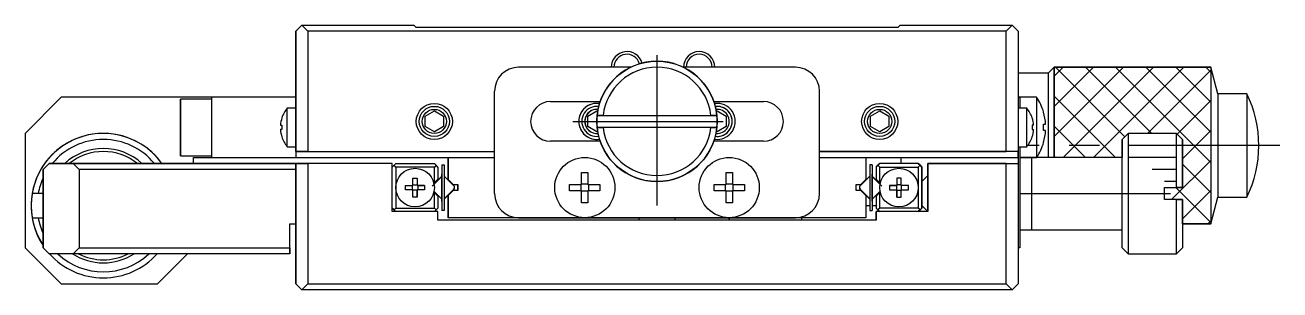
# Model space of a CAD drawing. Extents: x 3 to 378, y 15 to 260.
# Drawn here: x 92.7 to 196.9, y 237.9 to 259.9 of the extents above; entities that cross this region are included whole.
import ezdxf

# ---------------------------------------------------------------- set-up
doc = ezdxf.new("R2010")
doc.units = 0
doc.header["$LTSCALE"] = 10
doc.linetypes.add('CENTER', pattern=[2, 1.25, -0.25, 0.25, -0.25])
doc.layers.get('0').update_dxf_attribs({"linetype": 'CONTINUOUS'})
doc.layers.add('CENTER', color=1, linetype='CENTER')

msp = doc.modelspace()

# ---------------------------------------------------------------- linework, layer by layer
at = {"color": 7, "linetype": 'CONTINUOUS'}
for p, q in [((115.161574, 259.414262), (115.661574, 259.914262)), ((115.661574, 259.914262), (115.161574, 259.414262)), ((115.661574, 259.914262), (115.161574, 259.414262)), ((115.661574, 259.914262), (115.161574, 259.414262)), ((115.461574, 259.714262), (115.661574, 259.914262)), ((115.661574, 259.914262), (115.461574, 259.714262)), ((115.661574, 259.914262), (116.161574, 259.414262)), ((115.661574, 259.914262), (124.961574, 259.914262)), ((125.161574, 259.714262), (124.961574, 259.914262)), ((165.161574, 259.714262), (125.161574, 259.714262)), ((165.361574, 259.914262), (165.161574, 259.714262)), ((165.161574, 259.714262), (165.361574, 259.914262)), ((165.161574, 259.714262), (165.361574, 259.914262)), ((165.161574, 259.714262), (165.361574, 259.914262)), ((165.361574, 259.914262), (174.661574, 259.914262)), ((174.161574, 259.414262), (174.661574, 259.914262)), ((174.661574, 259.914262), (175.161574, 259.414262)), ((115.161574, 249.414262), (115.161574, 259.414262)), ((115.161574, 259.414262), (115.161574, 253.914262)), ((115.161574, 259.414262), (115.161574, 248.914262)), ((115.161574, 259.414262), (115.161574, 248.914262)), ((116.161574, 259.414262), (116.161574, 249.414262)), ((174.161574, 259.414262), (116.161574, 259.414262)), ((174.161574, 249.414262), (174.161574, 259.414262)), ((175.161574, 259.414262), (175.161574, 249.414262)), ((175.161574, 259.414262), (175.161574, 238.414262)), ((175.161574, 259.414262), (175.161574, 238.414262)), ((140.961574, 256.414262), (133.661574, 256.414262)), ((142.982124, 256.414262), (133.661574, 256.414262)), ((142.982124, 256.414262), (133.661574, 256.414262)), ((142.982124, 256.414262), (140.961574, 256.414262)), ((149.361574, 256.414262), (147.341023, 256.414262)), ((156.661574, 256.414262), (147.341023, 256.414262)), ((156.661574, 256.414262), (147.341023, 256.414262)), ((156.661574, 256.414262), (149.361574, 256.414262)), ((177.661578, 255.914258), (175.161574, 255.914258)), ((178.16158, 256.414261), (177.661578, 255.914258)), ((177.661578, 255.914258), (177.661578, 248.914262)), ((191.751069, 254.214262), (191.161581, 256.414261)), ((131.661574, 245.914262), (131.661574, 254.414262)), ((131.661574, 249.414262), (131.661574, 254.414262)), ((131.661574, 245.914262), (131.661574, 254.414262)), ((131.661574, 245.914262), (131.661574, 254.414262)), ((158.661574, 245.914262), (158.661574, 254.414262)), ((95.661574, 253.914262), (92.661574, 250.914262)), ((92.661574, 250.914262), (95.661574, 253.914262)), ((92.661574, 250.914262), (95.661574, 253.914262)), ((92.661574, 250.914262), (95.661574, 253.914262)), ((108.161574, 253.914262), (95.661574, 253.914262)), ((115.161574, 253.914262), (95.661574, 253.914262)), ((115.161574, 253.914262), (95.661574, 253.914262)), ((105.561574, 253.764262), (105.561574, 249.064262)), ((105.561574, 253.764262), (105.561574, 251.414262)), ((108.161574, 253.764262), (105.561574, 253.764262)), ((105.561574, 249.064262), (105.561574, 253.764262)), ((105.561574, 249.064262), (105.561574, 253.764262)), ((108.161574, 253.914262), (108.161574, 248.914262)), ((108.161574, 253.914262), (108.161574, 253.764262)), ((115.161574, 253.914262), (108.161574, 253.914262)), ((108.161574, 253.914262), (108.161574, 248.914262)), ((108.161574, 253.914262), (108.161574, 248.914262)), ((115.161574, 254.114262), (115.161574, 253.414262)), ((115.161574, 253.914262), (115.161574, 254.114262)), ((115.161574, 253.414262), (115.161574, 249.414262)), ((136.311574, 253.564262), (140.441669, 253.564262)), ((149.881478, 253.564262), (154.011574, 253.564262)), ((175.161574, 253.914262), (175.311574, 253.914262)), ((176.703231, 253.914262), (175.161574, 253.914262)), ((176.703231, 253.914262), (175.161574, 253.914262)), ((175.311574, 253.914262), (175.311574, 253.014262)), ((176.703231, 253.914262), (175.311574, 253.914262)), ((176.703231, 253.914262), (176.703231, 248.914262)), ((191.751069, 254.214262), (191.751069, 245.614262)), ((194.16158, 254.214262), (191.751069, 254.214262)), ((194.16158, 254.214262), (194.16158, 245.614262)), ((105.561574, 252.684432), (105.561574, 252.049347)), ((105.561574, 252.049347), (105.561574, 252.684432)), ((114.440636, 249.814262), (114.440636, 253.014262)), ((115.161574, 253.014262), (114.440636, 253.014262)), ((125.911574, 252.347274), (126.661574, 252.780287)), ((125.911574, 251.481249), (125.911574, 252.347274)), ((126.661574, 252.780287), (127.411574, 252.347274)), ((127.411574, 252.347274), (127.411574, 251.481249)), ((139.411574, 252.347274), (140.161574, 252.780287)), ((139.411574, 251.481249), (139.411574, 252.347274)), ((140.161574, 252.780287), (140.230329, 252.740591)), ((140.689438, 252.414262), (140.186637, 252.414262)), ((140.186637, 252.414262), (150.136511, 252.414262)), ((140.186637, 252.414262), (150.136511, 252.414262)), ((140.689438, 252.414262), (149.63371, 252.414262)), ((150.136511, 252.414262), (149.63371, 252.414262)), ((150.092819, 252.740591), (150.161574, 252.780287)), ((150.161574, 252.780287), (150.911574, 252.347274)), ((150.911574, 252.347274), (150.911574, 251.481249)), ((162.911574, 252.347274), (163.661574, 252.780287)), ((162.911574, 251.481249), (162.911574, 252.347274)), ((163.661574, 252.780287), (164.411574, 252.347274)), ((164.411574, 252.347274), (164.411574, 251.481249)), ((175.882511, 253.014262), (175.161574, 253.014262)), ((175.882511, 249.814262), (175.882511, 253.014262)), ((177.274154, 252.672851), (177.28101, 252.676195)), ((105.561574, 252.049347), (105.561574, 250.779176)), ((105.561574, 250.779176), (105.561574, 252.049347)), ((105.561574, 251.414262), (105.561574, 249.064262)), ((113.874568, 251.594262), (113.99485, 251.594262)), ((113.988966, 252.202128), (113.99485, 252.199258)), ((113.988966, 252.202128), (113.99485, 252.199258)), ((113.988966, 252.202128), (113.99485, 252.199258)), ((113.988966, 252.202128), (113.99485, 252.199258)), ((113.99485, 251.594262), (113.99485, 251.234262)), ((126.661574, 251.048236), (125.911574, 251.481249)), ((127.411574, 251.481249), (126.661574, 251.048236)), ((140.161574, 251.048236), (139.411574, 251.481249)), ((140.186637, 251.414262), (140.689438, 251.414262)), ((150.136511, 251.414262), (140.186637, 251.414262)), ((150.136511, 251.414262), (140.186637, 251.414262)), ((149.63371, 251.414262), (140.689438, 251.414262)), ((149.63371, 251.414262), (150.136511, 251.414262)), ((150.911574, 251.481249), (150.161574, 251.048236)), ((163.661574, 251.048236), (162.911574, 251.481249)), ((164.411574, 251.481249), (163.661574, 251.048236)), ((176.334181, 252.202128), (176.328297, 252.199258)), ((176.44858, 251.594262), (176.328297, 251.594262)), ((176.328297, 251.594262), (176.328297, 251.234262)), ((177.274154, 251.674262), (177.446526, 251.674262)), ((177.274154, 251.154262), (177.274154, 251.674262)), ((92.661574, 250.914262), (92.661574, 241.414262)), ((92.661574, 250.914262), (92.661574, 241.414262)), ((92.661574, 250.914262), (92.661574, 241.414262)), ((92.661574, 250.914262), (92.661574, 241.414262)), ((105.561574, 250.779176), (105.561574, 250.144091)), ((105.561574, 250.144091), (105.561574, 250.779176)), ((113.99485, 251.234262), (113.874568, 251.234262)), ((113.99485, 250.629265), (113.988966, 250.626395)), ((113.99485, 250.629265), (113.988966, 250.626395)), ((113.99485, 250.629265), (113.988966, 250.626395)), ((113.99485, 250.629265), (113.988966, 250.626395)), ((140.441669, 250.264262), (136.311574, 250.264262)), ((140.230329, 251.087932), (140.161574, 251.048236)), ((154.011574, 250.264262), (149.881478, 250.264262)), ((150.161574, 251.048236), (150.092819, 251.087932)), ((176.328297, 251.234262), (176.44858, 251.234262)), ((176.328297, 250.629265), (176.334181, 250.626395)), ((177.446526, 251.154262), (177.274154, 251.154262)), ((177.446526, 251.154262), (177.274154, 251.154262)), ((177.446526, 251.154262), (177.274154, 251.154262)), ((177.446526, 251.154262), (177.274154, 251.154262)), ((184.311574, 250.914262), (184.311574, 245.914262)), ((184.311574, 250.914262), (184.311574, 240.914262)), ((184.311574, 250.914262), (184.311574, 240.914262)), ((188.311574, 246.414262), (188.311574, 250.914262)), ((188.811574, 250.414262), (188.811574, 246.414262)), ((114.440636, 249.814262), (115.161574, 249.814262)), ((115.161574, 249.414262), (115.161574, 248.914262)), ((116.161574, 249.414262), (115.161574, 249.414262)), ((115.161574, 249.414262), (131.661574, 249.414262)), ((115.161574, 249.414262), (131.661574, 249.414262)), ((116.161574, 249.414262), (131.661574, 249.414262)), ((131.661574, 248.914262), (131.661574, 249.414262)), ((158.661574, 249.414262), (174.161574, 249.414262)), ((175.161574, 249.414262), (158.661574, 249.414262)), ((175.161574, 249.414262), (158.661574, 249.414262)), ((175.161574, 249.414262), (174.161574, 249.414262)), ((175.161574, 249.814262), (175.882511, 249.814262)), ((175.161574, 248.914262), (175.161574, 249.414262)), ((175.311574, 249.814262), (175.311574, 243.414262)), ((175.311574, 249.814262), (175.311574, 241.414262)), ((175.311574, 249.814262), (175.311574, 241.414262)), ((177.28101, 250.152329), (177.274154, 250.155672)), ((177.28101, 250.152329), (177.274154, 250.155672)), ((177.28101, 250.152329), (177.274154, 250.155672)), ((177.28101, 250.152329), (177.274154, 250.155672)), ((94.661574, 248.414262), (94.161574, 247.914262)), ((94.161574, 247.914262), (94.661574, 248.414262)), ((94.161574, 247.914262), (94.661574, 248.414262)), ((94.161574, 247.914262), (94.661574, 248.414262)), ((94.661574, 248.414262), (96.661574, 248.414262)), ((123.161574, 248.414262), (94.661574, 248.414262)), ((123.161574, 248.414262), (94.661574, 248.414262)), ((97.161574, 247.914262), (96.661574, 248.414262)), ((96.661574, 248.414262), (115.161574, 248.414262)), ((105.561574, 249.064262), (108.161574, 249.064262)), ((106.661574, 248.414262), (106.661574, 248.914262)), ((106.661574, 248.914262), (108.161574, 248.914262)), ((106.661574, 248.914262), (131.661574, 248.914262)), ((106.661574, 248.914262), (131.661574, 248.914262)), ((108.161574, 249.064262), (108.161574, 248.914262)), ((108.161574, 248.914262), (115.161574, 248.914262)), ((115.161574, 248.914262), (127.811574, 248.914262)), ((115.161574, 238.414262), (115.161574, 248.414262)), ((115.161574, 248.414262), (116.161574, 248.414262)), ((115.161574, 248.414262), (115.161574, 238.414262)), ((115.161574, 248.414262), (115.161574, 238.414262)), ((116.161574, 248.414262), (116.161574, 238.414262)), ((123.161574, 248.414262), (116.161574, 248.414262)), ((123.161574, 244.414262), (123.161574, 248.414262)), ((123.461574, 248.414262), (123.161574, 248.114262)), ((123.461574, 248.414262), (123.161574, 248.114262)), ((123.311574, 248.264262), (123.161574, 248.114262)), ((123.161574, 248.114262), (123.311574, 248.264262)), ((123.311574, 248.264262), (123.461574, 248.414262)), ((123.461574, 248.414262), (123.311574, 248.264262)), ((123.461574, 248.114262), (123.311574, 248.264262)), ((123.461574, 248.414262), (126.661574, 248.414262)), ((126.661574, 248.414262), (126.811574, 248.264262)), ((126.961574, 248.114262), (126.661574, 248.414262)), ((126.961574, 248.114262), (126.661574, 248.414262)), ((126.811574, 248.264262), (126.661574, 248.114262)), ((126.961574, 248.114262), (126.811574, 248.264262)), ((127.286574, 248.314262), (127.286574, 247.356673)), ((127.286574, 248.314262), (127.286574, 244.514262)), ((127.286574, 248.314262), (127.486574, 248.314262)), ((127.286574, 248.314262), (127.286574, 244.514262)), ((127.286574, 248.314262), (127.286574, 244.514262)), ((127.486574, 248.314262), (127.486574, 244.514262)), ((127.811574, 247.074922), (127.811574, 248.914262)), ((127.811574, 248.914262), (127.811574, 247.074922)), ((127.811574, 248.914262), (131.661574, 248.914262)), ((127.811574, 248.914262), (127.811574, 247.074922)), ((127.811574, 248.914262), (127.811574, 247.074922)), ((131.661574, 245.914262), (131.661574, 248.914262)), ((158.661574, 248.914262), (162.511574, 248.914262)), ((158.661574, 248.914262), (175.161574, 248.914262)), ((158.661574, 248.914262), (175.161574, 248.914262)), ((162.511574, 248.914262), (162.511574, 247.074922)), ((162.511574, 248.914262), (175.161574, 248.914262)), ((163.036574, 248.314262), (162.836574, 248.314262)), ((162.836574, 248.314262), (162.836574, 244.514262)), ((163.036574, 248.314262), (163.036574, 244.514262)), ((163.036574, 248.314262), (163.036574, 247.356673)), ((163.036574, 248.314262), (163.036574, 244.514262)), ((163.036574, 248.314262), (163.036574, 244.514262)), ((163.361574, 248.114262), (163.661574, 248.414262)), ((163.361574, 248.114262), (163.661574, 248.414262)), ((163.361574, 248.114262), (163.511574, 248.264262)), ((163.661574, 248.414262), (163.511574, 248.264262)), ((163.511574, 248.264262), (163.661574, 248.114262)), ((166.861574, 248.414262), (163.661574, 248.414262)), ((165.411574, 248.914262), (165.411574, 248.414262)), ((165.411574, 248.914262), (165.411574, 248.414262)), ((165.411574, 248.914262), (165.411574, 248.414262)), ((165.411574, 248.914262), (165.411574, 248.414262)), ((167.011574, 248.264262), (166.861574, 248.414262)), ((166.861574, 248.414262), (167.011574, 248.264262)), ((167.161574, 248.114262), (166.861574, 248.414262)), ((167.161574, 248.114262), (166.861574, 248.414262)), ((166.861574, 248.114262), (167.011574, 248.264262)), ((167.011574, 248.264262), (167.161574, 248.114262)), ((167.161574, 248.114262), (167.011574, 248.264262)), ((167.661574, 248.414262), (167.661574, 244.414262)), ((174.161574, 248.414262), (167.661574, 248.414262)), ((167.661574, 247.414266), (167.661574, 248.414262)), ((167.661574, 248.414262), (175.161574, 248.414262)), ((167.661574, 244.414262), (167.661574, 248.414262)), ((167.661574, 244.414262), (167.661574, 248.414262)), ((167.661574, 248.414262), (175.161574, 248.414262)), ((174.161574, 238.414262), (174.161574, 248.414262)), ((174.161574, 248.414262), (175.161574, 248.414262)), ((175.161574, 248.914262), (175.161574, 248.414262)), ((175.161574, 248.914262), (175.161574, 248.414262)), ((175.161574, 248.414262), (175.161574, 238.414262)), ((175.311574, 248.914262), (176.703231, 248.914262)), ((175.799697, 248.914262), (175.311574, 248.914262)), ((176.703231, 248.914262), (175.311574, 248.914262)), ((176.703231, 248.914262), (175.311574, 248.914262)), ((176.311574, 248.914262), (175.799697, 248.914262)), ((176.311574, 245.914262), (176.311574, 248.914262)), ((176.311574, 245.914261), (176.311574, 248.914262)), ((176.703231, 248.914262), (176.311574, 248.914262)), ((176.311574, 242.914262), (176.311574, 248.914262)), ((176.311574, 242.914262), (176.311574, 248.914262)), ((94.161574, 241.414262), (94.161574, 247.914262)), ((94.161574, 247.914262), (94.161574, 241.414262)), ((94.161574, 247.914262), (94.161574, 241.414262)), ((94.161574, 247.914262), (94.161574, 241.414262)), ((97.161574, 247.914262), (97.161574, 241.414262)), ((115.161574, 247.914262), (97.161574, 247.914262)), ((123.461574, 248.114262), (123.461574, 246.414262)), ((126.661574, 248.114262), (123.461574, 248.114262)), ((123.461574, 248.114262), (123.461574, 244.714262)), ((123.461574, 248.114262), (123.461574, 244.714262)), ((124.881574, 247.199258), (125.241574, 247.199258)), ((124.881574, 246.594262), (124.881574, 247.199258)), ((125.241574, 247.199258), (125.241574, 246.594262)), ((125.241574, 247.199258), (125.241574, 246.630209)), ((125.241574, 247.199258), (125.241574, 246.594262)), ((125.241574, 247.199258), (125.241574, 246.594262)), ((127.26283, 247.315823), (126.485013, 246.538005)), ((127.26283, 247.315823), (126.485013, 246.538005)), ((127.26283, 247.315823), (126.485013, 246.538005)), ((126.620918, 246.772654), (126.961574, 247.11331)), ((126.620918, 246.772654), (126.961574, 247.11331)), ((127.227475, 247.315823), (126.632019, 246.720367)), ((126.661574, 246.81331), (126.661574, 248.114262)), ((126.661574, 246.81331), (126.961574, 247.11331)), ((127.26283, 247.315823), (126.873921, 246.926914)), ((126.961574, 248.114262), (126.961574, 247.11331)), ((127.286574, 247.539262), (127.286574, 247.356673)), ((127.286574, 247.356673), (127.286574, 247.539262)), ((127.286574, 247.539262), (127.286574, 247.356673)), ((127.286574, 247.356673), (127.286574, 247.539262)), ((127.286574, 247.539262), (127.286574, 247.356673)), ((127.286574, 247.356673), (127.286574, 247.539262)), ((127.286574, 247.539262), (127.286574, 247.356673)), ((127.286574, 247.356673), (127.286574, 247.539262)), ((127.286574, 247.539262), (127.286574, 247.356673)), ((127.286574, 247.356673), (127.286574, 247.539262)), ((127.286574, 247.539262), (127.286574, 247.356673)), ((127.286574, 247.356673), (127.286574, 247.539262)), ((127.286574, 247.539262), (127.286574, 247.356673)), ((127.286574, 247.356673), (127.286574, 247.539262)), ((127.286574, 247.539262), (127.286574, 247.356673)), ((127.286574, 247.356673), (127.286574, 247.539262)), ((127.286574, 247.539262), (127.286574, 247.356673)), ((127.286574, 247.356673), (127.286574, 247.539262)), ((127.286574, 247.539262), (127.286574, 247.356673)), ((127.286574, 247.356673), (127.286574, 247.539262)), ((127.286574, 247.539262), (127.286574, 247.356673)), ((127.286574, 247.356673), (127.286574, 247.539262)), ((127.286574, 247.539262), (127.286574, 247.356673)), ((127.286574, 247.356673), (127.286574, 247.539262)), ((127.286574, 247.539262), (127.286574, 247.356673)), ((127.286574, 247.356673), (127.286574, 247.539262)), ((127.286574, 247.539262), (127.286574, 247.356673)), ((127.286574, 247.356673), (127.286574, 247.539262)), ((127.286574, 247.539262), (127.286574, 247.356673)), ((127.286574, 247.356673), (127.286574, 247.539262)), ((127.286574, 247.539262), (127.286574, 247.356673)), ((127.286574, 247.356673), (127.286574, 247.539262)), ((127.286574, 247.539262), (127.286574, 247.356673)), ((127.286574, 247.356673), (127.286574, 247.539262)), ((127.286574, 247.539262), (127.286574, 247.356673)), ((127.286574, 247.336117), (127.286574, 247.539262)), ((127.286574, 245.289262), (127.286574, 247.539262)), ((127.286574, 247.539262), (127.286574, 247.336117)), ((128.288135, 246.573361), (127.545673, 247.315823)), ((127.811574, 247.074922), (128.222234, 246.664262)), ((128.222234, 246.664262), (127.811574, 247.074922)), ((128.222234, 246.664262), (127.811574, 247.074922)), ((128.222234, 246.664262), (127.811574, 247.074922)), ((138.901574, 247.672851), (139.421574, 247.672851)), ((138.901574, 246.674262), (138.901574, 247.672851)), ((139.421574, 247.672851), (139.421574, 246.674262)), ((150.901574, 247.672851), (151.421574, 247.672851)), ((150.901574, 246.674262), (150.901574, 247.672851)), ((151.421574, 247.672851), (151.421574, 246.674262)), ((162.777475, 247.315823), (162.035013, 246.573361)), ((162.100914, 246.664262), (162.511574, 247.074922)), ((163.036574, 247.539262), (163.036574, 247.356673)), ((163.036574, 247.356673), (163.036574, 247.539262)), ((163.036574, 247.539262), (163.036574, 247.356673)), ((163.036574, 247.356673), (163.036574, 247.539262)), ((163.036574, 247.539262), (163.036574, 247.356673)), ((163.036574, 247.356673), (163.036574, 247.539262)), ((163.036574, 247.539262), (163.036574, 247.356673)), ((163.036574, 247.356673), (163.036574, 247.539262)), ((163.036574, 247.539262), (163.036574, 247.356673)), ((163.036574, 247.356673), (163.036574, 247.539262)), ((163.036574, 247.539262), (163.036574, 247.356673)), ((163.036574, 247.356673), (163.036574, 247.539262)), ((163.036574, 247.539262), (163.036574, 247.356673)), ((163.036574, 247.356673), (163.036574, 247.539262)), ((163.036574, 247.539262), (163.036574, 247.356673)), ((163.036574, 247.356673), (163.036574, 247.539262)), ((163.036574, 247.539262), (163.036574, 247.356673)), ((163.036574, 247.356673), (163.036574, 247.539262)), ((163.036574, 247.539262), (163.036574, 247.356673)), ((163.036574, 247.356673), (163.036574, 247.539262)), ((163.036574, 247.539262), (163.036574, 247.356673)), ((163.036574, 247.356673), (163.036574, 247.539262)), ((163.036574, 247.539262), (163.036574, 247.356673)), ((163.036574, 247.356673), (163.036574, 247.539262)), ((163.036574, 247.539262), (163.036574, 247.356673)), ((163.036574, 247.356673), (163.036574, 247.539262)), ((163.036574, 247.539262), (163.036574, 247.356673)), ((163.036574, 247.356673), (163.036574, 247.539262)), ((163.036574, 247.539262), (163.036574, 247.356673)), ((163.036574, 247.356673), (163.036574, 247.539262)), ((163.036574, 247.539262), (163.036574, 247.356673)), ((163.036574, 247.356673), (163.036574, 247.539262)), ((163.036574, 247.539262), (163.036574, 247.356673)), ((163.036574, 247.356673), (163.036574, 247.539262)), ((163.036574, 247.539262), (163.036574, 247.356673)), ((163.036574, 247.336117), (163.036574, 247.539262)), ((163.036574, 247.539262), (163.036574, 247.336117)), ((163.036574, 245.289262), (163.036574, 247.539262)), ((163.060317, 247.315823), (163.449226, 246.926914)), ((163.060317, 247.315823), (163.838135, 246.538005)), ((163.060317, 247.315823), (163.838135, 246.538005)), ((163.060317, 247.315823), (163.838135, 246.538005)), ((163.691128, 246.720367), (163.095673, 247.315823)), ((163.361574, 248.114262), (163.361574, 247.11331)), ((163.661574, 246.81331), (163.361574, 247.11331)), ((163.702229, 246.772654), (163.361574, 247.11331)), ((163.702229, 246.772654), (163.361574, 247.11331)), ((163.661574, 248.114262), (166.861574, 248.114262)), ((163.661574, 246.81331), (163.661574, 248.114262)), ((165.441574, 247.199258), (165.081574, 247.199258)), ((165.081574, 247.199258), (165.081574, 246.594262)), ((165.081574, 247.199258), (165.081574, 246.630209)), ((165.081574, 247.199258), (165.081574, 246.594262)), ((165.081574, 247.199258), (165.081574, 246.594262)), ((165.441574, 246.594262), (165.441574, 247.199258)), ((166.861574, 248.114262), (166.861574, 246.414262)), ((166.861574, 248.114262), (166.861574, 244.714262)), ((166.861574, 248.114262), (166.861574, 244.714262)), ((167.161574, 244.714262), (167.161574, 248.114262)), ((167.161574, 248.114262), (167.161574, 246.914262)), ((167.161574, 248.114262), (167.161574, 244.714262)), ((167.161574, 248.114262), (167.161574, 244.714262)), ((167.661574, 247.414262), (167.161574, 246.914262)), ((167.661574, 247.414262), (167.161574, 246.914262)), ((167.411574, 247.164262), (167.161574, 246.914262)), ((167.661574, 247.414262), (167.411574, 247.164262)), ((123.461574, 246.414262), (123.461574, 244.714262)), ((124.276577, 246.234262), (124.276577, 246.594262)), ((124.276577, 246.594262), (124.881574, 246.594262)), ((124.276577, 246.594262), (124.845626, 246.594262)), ((124.276577, 246.594262), (124.881574, 246.594262)), ((124.276577, 246.594262), (124.881574, 246.594262)), ((124.881574, 246.234262), (124.276577, 246.234262)), ((124.845626, 246.594262), (124.881574, 246.594262)), ((124.845626, 246.234262), (124.845626, 246.594262)), ((124.881574, 246.630209), (125.241574, 246.630209)), ((124.881574, 245.629265), (124.881574, 246.234262)), ((125.241574, 246.198314), (124.881574, 246.198314)), ((125.241574, 246.630209), (125.241574, 246.594262)), ((125.241574, 246.594262), (125.84657, 246.594262)), ((125.241574, 246.594262), (125.277521, 246.594262)), ((125.241574, 246.594262), (125.84657, 246.594262)), ((125.241574, 246.594262), (125.84657, 246.594262)), ((125.241574, 246.234262), (125.241574, 245.629265)), ((125.84657, 246.234262), (125.241574, 246.234262)), ((125.241574, 246.234262), (125.241574, 246.198314)), ((125.241574, 246.234262), (125.241574, 245.629265)), ((125.241574, 246.234262), (125.241574, 245.629265)), ((125.241574, 245.629265), (125.241574, 246.198314)), ((125.84657, 246.594262), (125.277521, 246.594262)), ((125.277521, 246.594262), (125.277521, 246.234262)), ((125.84657, 246.594262), (125.84657, 246.234262)), ((126.620918, 246.772654), (126.661574, 246.81331)), ((126.661574, 246.015213), (126.620918, 246.055869)), ((126.961574, 245.715213), (126.620918, 246.055869)), ((126.961574, 245.715213), (126.620918, 246.055869)), ((126.632019, 246.108156), (127.227475, 245.5127)), ((127.510317, 245.5127), (128.288135, 246.290518)), ((127.545673, 245.5127), (128.288135, 246.255163)), ((127.811574, 245.753601), (128.222234, 246.164262)), ((128.222234, 246.164262), (127.811574, 245.753601)), ((128.222234, 246.164262), (127.811574, 245.753601)), ((128.222234, 246.164262), (127.811574, 245.753601)), ((128.222234, 246.664262), (128.611574, 246.664262)), ((128.611574, 246.164262), (128.222234, 246.164262)), ((128.611574, 246.664262), (128.611574, 246.164262)), ((128.611574, 246.164262), (128.611574, 246.664262)), ((128.611574, 246.164262), (128.611574, 246.664262)), ((128.611574, 246.164262), (128.611574, 246.664262)), ((137.902984, 246.674262), (138.901574, 246.674262)), ((137.902984, 246.154262), (137.902984, 246.674262)), ((138.901574, 246.154262), (137.902984, 246.154262)), ((138.860199, 246.154262), (138.860199, 246.674262)), ((138.901574, 246.715637), (139.421574, 246.715637)), ((138.901574, 245.155672), (138.901574, 246.154262)), ((139.421574, 246.112887), (138.901574, 246.112887)), ((139.421574, 246.674262), (140.420163, 246.674262)), ((139.421574, 246.154262), (139.421574, 245.155672)), ((140.420163, 246.154262), (139.421574, 246.154262)), ((139.462949, 246.674262), (139.462949, 246.154262)), ((140.420163, 246.674262), (140.420163, 246.154262)), ((149.902984, 246.674262), (150.901574, 246.674262)), ((149.902984, 246.154262), (149.902984, 246.674262)), ((150.901574, 246.154262), (149.902984, 246.154262)), ((150.860199, 246.154262), (150.860199, 246.674262)), ((150.901574, 246.715637), (151.421574, 246.715637)), ((150.901574, 245.155672), (150.901574, 246.154262)), ((151.421574, 246.112887), (150.901574, 246.112887)), ((151.421574, 246.674262), (152.420163, 246.674262)), ((151.421574, 246.154262), (151.421574, 245.155672)), ((152.420163, 246.154262), (151.421574, 246.154262)), ((151.462949, 246.674262), (151.462949, 246.154262)), ((152.420163, 246.674262), (152.420163, 246.154262)), ((161.711574, 246.664262), (162.100914, 246.664262)), ((161.711574, 246.164262), (161.711574, 246.664262)), ((162.100914, 246.164262), (161.711574, 246.164262)), ((162.81283, 245.5127), (162.035013, 246.290518)), ((162.035013, 246.255163), (162.777475, 245.5127)), ((162.511574, 245.753601), (162.100914, 246.164262)), ((163.095673, 245.5127), (163.691128, 246.108156)), ((163.361574, 245.715213), (163.702229, 246.055869)), ((163.361574, 245.715213), (163.702229, 246.055869)), ((163.702229, 246.772654), (163.661574, 246.81331)), ((163.661574, 246.015213), (163.702229, 246.055869)), ((165.081574, 246.594262), (164.476577, 246.594262)), ((164.476577, 246.594262), (164.476577, 246.234262)), ((164.476577, 246.594262), (165.045626, 246.594262)), ((164.476577, 246.594262), (165.081574, 246.594262)), ((164.476577, 246.594262), (165.081574, 246.594262)), ((164.476577, 246.234262), (165.081574, 246.234262)), ((165.081574, 246.594262), (165.045626, 246.594262)), ((165.045626, 246.594262), (165.045626, 246.234262)), ((165.081574, 246.630209), (165.081574, 246.594262)), ((165.441574, 246.630209), (165.081574, 246.630209)), ((165.081574, 246.234262), (165.081574, 245.629265)), ((165.081574, 246.234262), (165.081574, 246.198314)), ((165.081574, 245.629265), (165.081574, 246.234262)), ((165.081574, 245.629265), (165.081574, 246.234262)), ((165.081574, 245.629265), (165.081574, 246.198314)), ((165.081574, 246.198314), (165.441574, 246.198314)), ((166.04657, 246.594262), (165.441574, 246.594262)), ((165.477521, 246.594262), (165.441574, 246.594262)), ((166.04657, 246.594262), (165.441574, 246.594262)), ((166.04657, 246.594262), (165.441574, 246.594262)), ((165.441574, 246.234262), (166.04657, 246.234262)), ((165.441574, 245.629265), (165.441574, 246.234262)), ((166.04657, 246.594262), (165.477521, 246.594262)), ((165.477521, 246.234262), (165.477521, 246.594262)), ((166.04657, 246.234262), (166.04657, 246.594262)), ((166.861574, 246.414262), (166.861574, 244.714262)), ((187.311574, 246.414262), (188.311574, 246.414262)), ((187.311574, 245.414262), (187.311574, 246.414262)), ((93.753247, 245.914262), (93.245494, 245.914262)), ((94.161574, 245.914262), (93.245494, 245.914262)), ((94.161574, 245.914262), (93.245494, 245.914262)), ((94.161574, 245.914262), (93.753247, 245.914262)), ((125.241574, 245.629265), (124.881574, 245.629265)), ((126.661574, 244.714262), (126.661574, 246.015213)), ((126.961574, 245.715213), (126.661574, 246.015213)), ((126.961574, 245.715213), (126.961574, 244.714262)), ((127.286574, 245.47185), (127.286574, 245.289262)), ((127.286574, 245.289262), (127.286574, 245.47185)), ((127.286574, 245.47185), (127.286574, 245.289262)), ((127.286574, 245.289262), (127.286574, 245.47185)), ((127.286574, 245.47185), (127.286574, 245.289262)), ((127.286574, 245.289262), (127.286574, 245.47185)), ((127.286574, 245.47185), (127.286574, 245.289262)), ((127.286574, 245.289262), (127.286574, 245.47185)), ((127.286574, 245.47185), (127.286574, 245.289262)), ((127.286574, 245.289262), (127.286574, 245.47185)), ((127.286574, 245.47185), (127.286574, 245.289262)), ((127.286574, 245.289262), (127.286574, 245.47185)), ((127.286574, 245.47185), (127.286574, 245.289262)), ((127.286574, 245.289262), (127.286574, 245.47185)), ((127.286574, 245.47185), (127.286574, 245.289262)), ((127.286574, 245.289262), (127.286574, 245.47185)), ((127.286574, 245.47185), (127.286574, 245.289262)), ((127.286574, 245.289262), (127.286574, 245.47185)), ((127.286574, 245.47185), (127.286574, 245.289262)), ((127.286574, 245.289262), (127.286574, 245.47185)), ((127.286574, 245.47185), (127.286574, 245.289262)), ((127.286574, 245.289262), (127.286574, 245.47185)), ((127.286574, 245.47185), (127.286574, 245.289262)), ((127.286574, 245.289262), (127.286574, 245.47185)), ((127.286574, 245.47185), (127.286574, 245.289262)), ((127.286574, 245.289262), (127.286574, 245.47185)), ((127.286574, 245.47185), (127.286574, 245.289262)), ((127.286574, 245.289262), (127.286574, 245.47185)), ((127.286574, 245.47185), (127.286574, 245.289262)), ((127.286574, 245.289262), (127.286574, 245.47185)), ((127.286574, 245.47185), (127.286574, 245.289262)), ((127.286574, 245.289262), (127.286574, 245.47185)), ((127.286574, 245.47185), (127.286574, 245.289262)), ((127.286574, 245.289262), (127.286574, 245.47185)), ((127.286574, 245.47185), (127.286574, 245.289262)), ((127.286574, 245.289262), (127.286574, 245.47185)), ((127.286574, 245.47185), (127.286574, 245.289262)), ((127.286574, 245.47185), (127.286574, 244.514262)), ((127.811574, 245.753601), (127.811574, 243.914262)), ((127.811574, 243.914262), (127.811574, 245.753601)), ((127.811574, 243.914262), (127.811574, 245.753601)), ((127.811574, 243.914262), (127.811574, 245.753601)), ((139.421574, 245.155672), (138.901574, 245.155672)), ((151.421574, 245.155672), (150.901574, 245.155672)), ((162.511574, 245.753601), (162.511574, 243.914262)), ((163.036574, 245.47185), (163.036574, 245.289262)), ((163.036574, 245.289262), (163.036574, 245.47185)), ((163.036574, 245.47185), (163.036574, 245.289262)), ((163.036574, 245.289262), (163.036574, 245.47185)), ((163.036574, 245.47185), (163.036574, 245.289262)), ((163.036574, 245.289262), (163.036574, 245.47185)), ((163.036574, 245.47185), (163.036574, 245.289262)), ((163.036574, 245.289262), (163.036574, 245.47185)), ((163.036574, 245.47185), (163.036574, 245.289262)), ((163.036574, 245.289262), (163.036574, 245.47185)), ((163.036574, 245.47185), (163.036574, 245.289262)), ((163.036574, 245.289262), (163.036574, 245.47185)), ((163.036574, 245.47185), (163.036574, 245.289262)), ((163.036574, 245.289262), (163.036574, 245.47185)), ((163.036574, 245.47185), (163.036574, 245.289262)), ((163.036574, 245.289262), (163.036574, 245.47185)), ((163.036574, 245.47185), (163.036574, 245.289262)), ((163.036574, 245.289262), (163.036574, 245.47185)), ((163.036574, 245.47185), (163.036574, 245.289262)), ((163.036574, 245.289262), (163.036574, 245.47185)), ((163.036574, 245.47185), (163.036574, 245.289262)), ((163.036574, 245.289262), (163.036574, 245.47185)), ((163.036574, 245.47185), (163.036574, 245.289262)), ((163.036574, 245.289262), (163.036574, 245.47185)), ((163.036574, 245.47185), (163.036574, 245.289262)), ((163.036574, 245.289262), (163.036574, 245.47185)), ((163.036574, 245.47185), (163.036574, 245.289262)), ((163.036574, 245.289262), (163.036574, 245.47185)), ((163.036574, 245.47185), (163.036574, 245.289262)), ((163.036574, 245.289262), (163.036574, 245.47185)), ((163.036574, 245.47185), (163.036574, 245.289262)), ((163.036574, 245.289262), (163.036574, 245.47185)), ((163.036574, 245.47185), (163.036574, 245.289262)), ((163.036574, 245.289262), (163.036574, 245.47185)), ((163.036574, 245.47185), (163.036574, 245.289262)), ((163.036574, 245.289262), (163.036574, 245.47185)), ((163.036574, 245.47185), (163.036574, 245.289262)), ((163.036574, 245.47185), (163.036574, 244.514262)), ((163.361574, 245.715213), (163.661574, 246.015213)), ((163.361574, 245.715213), (163.361574, 244.714262)), ((163.661574, 244.714262), (163.661574, 246.015213)), ((165.081574, 245.629265), (165.441574, 245.629265)), ((176.311574, 242.914262), (176.311574, 245.914262)), ((176.311574, 242.914262), (176.311574, 245.914261)), ((183.811574, 241.414262), (183.811574, 245.914262)), ((184.311574, 245.914262), (184.311574, 240.914262)), ((188.311574, 240.914262), (188.311574, 245.414262)), ((188.311574, 245.414262), (188.811574, 245.414262)), ((188.811574, 245.414262), (188.811574, 241.414262)), ((191.161581, 243.414263), (191.751069, 245.614262)), ((191.751069, 245.614262), (194.16158, 245.614262)), ((123.161574, 244.714262), (123.311574, 244.564262)), ((123.311574, 244.564262), (123.161574, 244.714262)), ((123.461574, 244.414262), (123.161574, 244.714262)), ((123.461574, 244.414262), (123.161574, 244.714262)), ((126.961574, 244.414262), (123.161574, 244.414262)), ((123.311574, 244.564262), (123.461574, 244.714262)), ((123.461574, 244.414262), (123.311574, 244.564262)), ((123.311574, 244.564262), (123.461574, 244.414262)), ((123.461574, 244.714262), (126.661574, 244.714262)), ((126.661574, 244.714262), (126.811574, 244.564262)), ((126.661574, 244.414262), (126.961574, 244.714262)), ((126.661574, 244.414262), (126.961574, 244.714262)), ((126.811574, 244.564262), (126.661574, 244.414262)), ((126.811574, 244.564262), (126.961574, 244.714262)), ((126.961574, 243.714262), (126.961574, 244.414262)), ((127.486574, 244.514262), (127.286574, 244.514262)), ((162.511574, 244.914262), (162.836574, 244.914262)), ((162.836574, 244.514262), (163.036574, 244.514262)), ((163.036574, 244.914262), (163.361574, 244.914262)), ((163.511574, 244.564262), (163.361574, 244.714262)), ((163.661574, 244.414262), (163.361574, 244.714262)), ((163.661574, 244.414262), (163.361574, 244.714262)), ((163.361574, 244.414262), (163.361574, 243.714262)), ((167.661574, 244.414262), (163.361574, 244.414262)), ((163.361574, 243.714262), (163.361574, 244.414262)), ((163.361574, 243.714262), (163.361574, 244.414262)), ((163.361574, 243.714262), (163.361574, 244.414262)), ((163.661574, 244.714262), (163.511574, 244.564262)), ((163.511574, 244.564262), (163.661574, 244.414262)), ((166.861574, 244.714262), (163.661574, 244.714262)), ((167.011574, 244.564262), (166.861574, 244.714262)), ((167.161574, 244.714262), (166.861574, 244.414262)), ((167.161574, 244.714262), (166.861574, 244.414262)), ((166.861574, 244.414262), (167.011574, 244.564262)), ((167.011574, 244.564262), (166.861574, 244.414262)), ((167.161574, 244.714262), (167.011574, 244.564262)), ((167.011574, 244.564262), (167.161574, 244.714262)), ((167.161574, 244.914262), (167.161574, 244.714262)), ((167.161574, 244.914262), (167.411574, 244.664262)), ((167.161574, 244.914262), (167.661574, 244.414262)), ((167.161574, 244.914262), (167.661574, 244.414262)), ((167.411574, 244.664262), (167.661574, 244.414262)), ((93.245494, 243.914262), (93.753247, 243.914262)), ((93.245494, 243.914262), (94.161574, 243.914262)), ((93.245494, 243.914262), (94.161574, 243.914262)), ((93.753247, 243.914262), (94.161574, 243.914262)), ((114.661574, 243.414262), (115.161574, 243.414262)), ((114.661574, 241.414262), (114.661574, 243.414262)), ((114.661574, 240.914262), (114.661574, 243.414262)), ((114.661574, 240.914262), (114.661574, 243.414262)), ((115.161574, 243.414262), (115.161574, 238.414262)), ((163.361574, 243.714262), (126.961574, 243.714262)), ((133.661574, 243.914262), (127.811574, 243.914262)), ((162.511574, 243.914262), (127.811574, 243.914262)), ((162.511574, 243.914262), (127.811574, 243.914262)), ((133.661574, 243.914262), (139.161574, 243.914262)), ((139.161574, 243.914262), (151.161574, 243.914262)), ((143.661574, 243.914262), (143.661574, 243.714262)), ((146.661574, 243.714262), (146.661574, 243.914262)), ((151.161574, 243.914262), (151.161574, 243.714262)), ((151.161574, 243.714262), (151.161574, 243.914262)), ((151.161574, 243.914262), (156.661574, 243.914262)), ((151.161574, 243.714262), (151.161574, 243.914262)), ((151.161574, 243.714262), (151.161574, 243.914262)), ((162.511574, 243.914262), (156.661574, 243.914262)), ((157.161574, 243.914262), (157.161574, 243.714262)), ((175.311574, 243.414262), (175.311574, 241.414262)), ((175.311574, 242.914262), (176.311574, 242.914262)), ((175.311574, 242.914262), (183.811574, 242.914262)), ((175.311574, 242.914262), (183.811574, 242.914262)), ((176.311574, 242.914262), (183.811574, 242.914262)), ((92.661574, 241.414262), (95.661574, 238.414262)), ((95.661574, 238.414262), (92.661574, 241.414262)), ((95.661574, 238.414262), (92.661574, 241.414262)), ((95.661574, 238.414262), (92.661574, 241.414262)), ((94.161574, 241.414262), (94.661574, 240.914262)), ((94.661574, 240.914262), (94.161574, 241.414262)), ((94.661574, 240.914262), (94.161574, 241.414262)), ((94.661574, 240.914262), (94.161574, 241.414262)), ((96.661574, 240.914262), (94.661574, 240.914262)), ((114.661574, 240.914262), (94.661574, 240.914262)), ((114.661574, 240.914262), (94.661574, 240.914262)), ((96.661574, 240.914262), (97.161574, 241.414262)), ((114.661574, 240.914262), (96.661574, 240.914262)), ((97.161574, 241.414262), (114.661574, 241.414262)), ((103.661574, 238.414262), (106.161574, 240.914262)), ((114.661574, 241.414262), (114.661574, 240.914262)), ((175.311574, 241.414262), (175.161574, 241.414262)), ((183.811574, 241.414262), (184.311574, 240.914262)), ((184.311574, 240.914262), (188.311574, 240.914262)), ((188.311574, 240.914262), (188.811574, 241.414262)), ((95.661574, 238.414262), (103.661574, 238.414262)), ((115.661574, 237.914262), (115.161574, 238.414262)), ((115.161574, 238.414262), (115.661574, 237.914262)), ((115.161574, 238.414262), (115.661574, 237.914262)), ((115.161574, 238.414262), (115.661574, 237.914262)), ((116.161574, 238.414262), (115.661574, 237.914262)), ((174.661574, 237.914262), (115.661574, 237.914262)), ((116.161574, 238.414262), (174.161574, 238.414262)), ((174.661574, 237.914262), (174.161574, 238.414262)), ((175.161574, 238.414262), (174.661574, 237.914262))]:
    msp.add_line(p, q, dxfattribs=at)
at = {"color": 3, "linetype": 'CONTINUOUS'}
for p, q in [((178.16158, 256.414261), (178.16158, 248.914262)), ((191.161581, 256.414261), (178.16158, 256.414261)), ((178.16158, 255.658895), (178.916945, 256.414261)), ((178.16158, 253.158895), (181.416945, 256.414261)), ((178.16158, 250.658895), (183.916945, 256.414261)), ((178.16158, 248.914262), (178.16158, 256.414261)), ((178.16158, 256.414261), (191.161581, 256.414261)), ((178.259901, 256.414261), (184.035737, 250.638424)), ((178.916946, 248.914262), (186.416945, 256.414261)), ((180.759901, 256.414261), (186.2599, 250.914262)), ((181.416946, 248.914262), (188.916945, 256.414261)), ((183.259901, 256.414261), (191.161581, 248.51258)), ((185.759901, 256.414261), (191.161581, 251.01258)), ((185.916946, 250.914262), (191.161581, 256.158896)), ((188.259901, 256.414261), (191.161581, 253.51258)), ((190.759901, 256.414261), (191.161581, 256.01258)), ((191.161581, 256.414261), (191.161581, 243.414263)), ((191.161581, 256.414261), (191.161581, 243.414263)), ((178.16158, 254.012581), (183.2599, 248.914262)), ((188.36426, 250.861576), (191.161581, 253.658896)), ((178.16158, 251.512581), (180.7599, 248.914262)), ((184.311574, 250.914262), (183.811574, 250.414262)), ((184.311574, 250.914262), (183.811574, 250.414262)), ((183.811574, 245.914262), (183.811574, 250.414262)), ((183.811574, 250.414262), (183.811574, 248.914262)), ((188.311574, 250.914262), (184.311574, 250.914262)), ((188.311574, 250.914262), (184.311574, 250.914262)), ((188.811574, 250.414262), (188.311574, 250.914262)), ((188.811574, 250.414262), (188.311574, 250.914262)), ((188.811574, 248.808889), (191.161581, 251.158896)), ((188.811574, 250.414262), (188.811574, 246.414262)), ((188.811574, 246.414262), (188.811574, 250.414262)), ((188.311574, 249.914262), (184.311574, 249.914262)), ((183.811574, 248.914262), (176.703231, 248.914262)), ((178.16158, 249.012581), (178.2599, 248.914262)), ((183.811574, 248.914262), (178.16158, 248.914262)), ((188.311574, 248.914262), (184.311574, 248.914262)), ((187.916946, 245.414262), (191.161581, 248.658896)), ((188.811574, 248.362587), (191.161581, 246.01258)), ((188.311574, 247.914262), (186.311574, 247.914262)), ((188.311574, 246.914262), (187.311574, 246.914262)), ((187.311574, 245.414262), (187.311574, 246.414262)), ((187.311574, 245.414262), (187.311574, 246.414262)), ((187.311574, 246.414262), (188.811574, 246.414262)), ((188.2599, 246.414262), (191.161581, 243.51258)), ((188.811574, 246.414262), (188.311574, 246.414262)), ((188.811574, 243.808889), (191.161581, 246.158896)), ((188.311574, 245.414262), (187.311574, 245.414262)), ((188.811574, 245.414262), (187.311574, 245.414262)), ((188.811574, 245.414262), (188.811574, 241.414262)), ((188.811574, 243.414263), (188.811574, 245.414262)), ((188.811574, 243.414263), (191.161581, 243.414263)), ((191.161581, 243.414263), (188.811574, 243.414263)), ((190.916947, 243.414263), (191.161581, 243.658896))]:
    msp.add_line(p, q, dxfattribs=at)
at = {"color": 7, "linetype": 'CONTINUOUS'}
for centre, radius in [((145.161574, 251.914262), 5), ((145.161574, 251.914262), 5), ((126.661574, 251.914262), 1.25), ((126.661574, 251.914262), 1), ((163.661574, 251.914262), 1.25), ((163.661574, 251.914262), 1), ((139.161574, 246.414262), 2.5), ((151.161574, 246.414262), 2.5), ((125.061574, 246.414262), 1.6), ((165.261574, 246.414262), 1.6)]:
    msp.add_circle(centre, radius, dxfattribs=at)
at = {"color": 3, "linetype": 'CONTINUOUS'}
for centre in [(126.661574, 251.914262), (163.661574, 251.914262)]:
    msp.add_circle(centre, 1.5, dxfattribs=at)
for centre, radius, start, end in [((142.661574, 256.414262), 1.3, 15.2661, 180), ((148.661574, 256.414262), 1.3, 0, 180), ((140.161574, 251.914262), 1.5, 81.373073, 180), ((140.161574, 251.914262), 1.5, 81.373073, 278.626927), ((140.161574, 251.914262), 1.5, 81.373073, 278.626927), ((150.161574, 251.914262), 1.5, 261.373073, 98.626927), ((140.161574, 251.914262), 1.5, 180, 278.626927), ((99.161574, 244.914262), 4.75, 47.463102, 132.536898), ((99.161574, 244.914262), 4.5, 51.057559, 128.942441), ((99.161574, 244.914262), 4.75, 237.363102, 302.636898), ((99.161574, 244.914262), 4.5, 242.733956, 297.266044)]:
    msp.add_arc(centre, radius, start, end, dxfattribs=at)
at = {"color": 7, "linetype": 'CONTINUOUS'}
for centre, radius, start, end in [((145.161574, 251.914262), 5, 5.73917, 174.26083), ((142.661574, 256.414262), 1.075, 15.171517, 180), ((148.661574, 256.414262), 1.075, 0, 180), ((133.661574, 254.414262), 2, 90, 180), ((145.161574, 251.914262), 4.5, 6.37937, 173.62063), ((156.661574, 254.414262), 2, 0, 90), ((136.311574, 251.914262), 1.65, 90, 270), ((154.011574, 251.914262), 1.65, 270, 90), ((172.961574, 251.414262), 4.5, 16.285843, 33.748989), ((185.416579, 249.914262), 9.745001, 333.816209, 26.183791), ((116.361574, 251.414262), 2.5, 140.208181, 161.630335), ((140.161574, 251.914262), 1.25, 82.819244, 277.180756), ((140.161574, 251.914262), 1, 84.260829, 180), ((140.161574, 251.914262), 1, 84.260829, 275.739171), ((140.161574, 251.914262), 1, 84.260829, 275.739171), ((145.161574, 251.914262), 5, 174.26083, 185.73917), ((150.161574, 251.914262), 1.25, 0, 97.180756), ((150.161574, 251.914262), 1.25, 262.819244, 97.180756), ((150.161574, 251.914262), 1.25, 262.819244, 97.180756), ((150.161574, 251.914262), 1, 264.26083, 95.73917), ((145.161574, 251.914262), 5, 354.26083, 5.73917), ((173.961574, 251.414262), 2.5, 18.369665, 39.791819), ((172.961574, 251.414262), 4.492483, 3.317816, 16.26943), ((116.361574, 251.414262), 2.493512, 161.650309, 175.860369), ((140.161574, 251.914262), 1, 180, 275.739171), ((145.161574, 251.914262), 5, 185.73917, 354.26083), ((145.161574, 251.914262), 4.5, 186.37937, 353.62063), ((150.161574, 251.914262), 1.25, 262.819244, 0), ((173.961574, 251.414262), 2.493512, 4.139631, 18.349691), ((99.161574, 244.914262), 6, 35.685335, 213.55731), ((99.161574, 244.914262), 6, 35.685335, 213.55731), ((99.161574, 244.914262), 6, 35.685335, 170.405932), ((99.161574, 244.914262), 5.5, 39.521196, 140.478804), ((116.361574, 251.414262), 2.493512, 184.139631, 198.349691), ((116.361574, 251.414262), 2.5, 198.369665, 219.79182), ((173.961574, 251.414262), 2.5, 320.20818, 341.630335), ((173.961574, 251.414262), 2.493512, 341.650309, 355.860369), ((172.961574, 251.414262), 4.492483, 343.73057, 356.682184), ((99.161574, 244.914262), 4.75, 47.463102, 132.536898), ((99.161574, 244.914262), 4.5, 51.057559, 128.942441), ((172.961574, 251.414262), 4.5, 326.251011, 343.714157), ((99.161574, 244.914262), 5.5, 155.380023, 169.524318), ((127.368896, 247.174401), 0.2, 114.306118, 135), ((127.404251, 247.174401), 0.2, 126.042725, 135), ((127.404251, 247.174401), 0.2, 45, 65.693884), ((162.918896, 247.174401), 0.2, 114.306116, 135), ((162.954251, 247.174401), 0.2, 45, 65.693882), ((162.918896, 247.174401), 0.2, 45, 53.957275), ((128.146714, 246.431939), 0.2, 315, 45), ((128.146714, 246.396584), 0.2, 315, 5.070896), ((162.176434, 246.431939), 0.2, 135, 225), ((162.176434, 246.396584), 0.2, 174.929104, 225), ((99.161574, 244.914262), 6, 170.405932, 189.594068), ((127.368896, 245.654122), 0.2, 225, 245.693882), ((127.404251, 245.654122), 0.2, 294.306116, 315), ((127.368896, 245.654122), 0.2, 306.042722, 315), ((133.661574, 245.914262), 2, 180, 270), ((156.661574, 245.914262), 2, 270, 0), ((162.918896, 245.654122), 0.2, 225, 245.693884), ((162.954251, 245.654122), 0.2, 225, 233.957278), ((162.954251, 245.654122), 0.2, 294.306118, 315), ((99.161574, 244.914262), 6, 189.594068, 213.55731), ((99.161574, 244.914262), 5.5, 190.475682, 204.619977), ((99.161574, 244.914262), 6, 221.810315, 318.189685), ((99.161574, 244.914262), 5.5, 226.658242, 313.341758), ((99.161574, 244.914262), 4.75, 237.363102, 302.636898), ((99.161574, 244.914262), 4.5, 242.733956, 297.266044)]:
    msp.add_arc(centre, radius, start, end, dxfattribs=at)
at = {"layer": 'CENTER', "color": 1, "linetype": 'CENTER'}
for p, q in [((145.161574, 244.914262), (145.161574, 258.914262)), ((138.161574, 251.914262), (152.161574, 251.914262)), ((196.911577, 249.914262), (175.86158, 249.914262)), ((175.311574, 245.914262), (189.711574, 245.914262))]:
    msp.add_line(p, q, dxfattribs=at)

doc.saveas('drawing.dxf')
